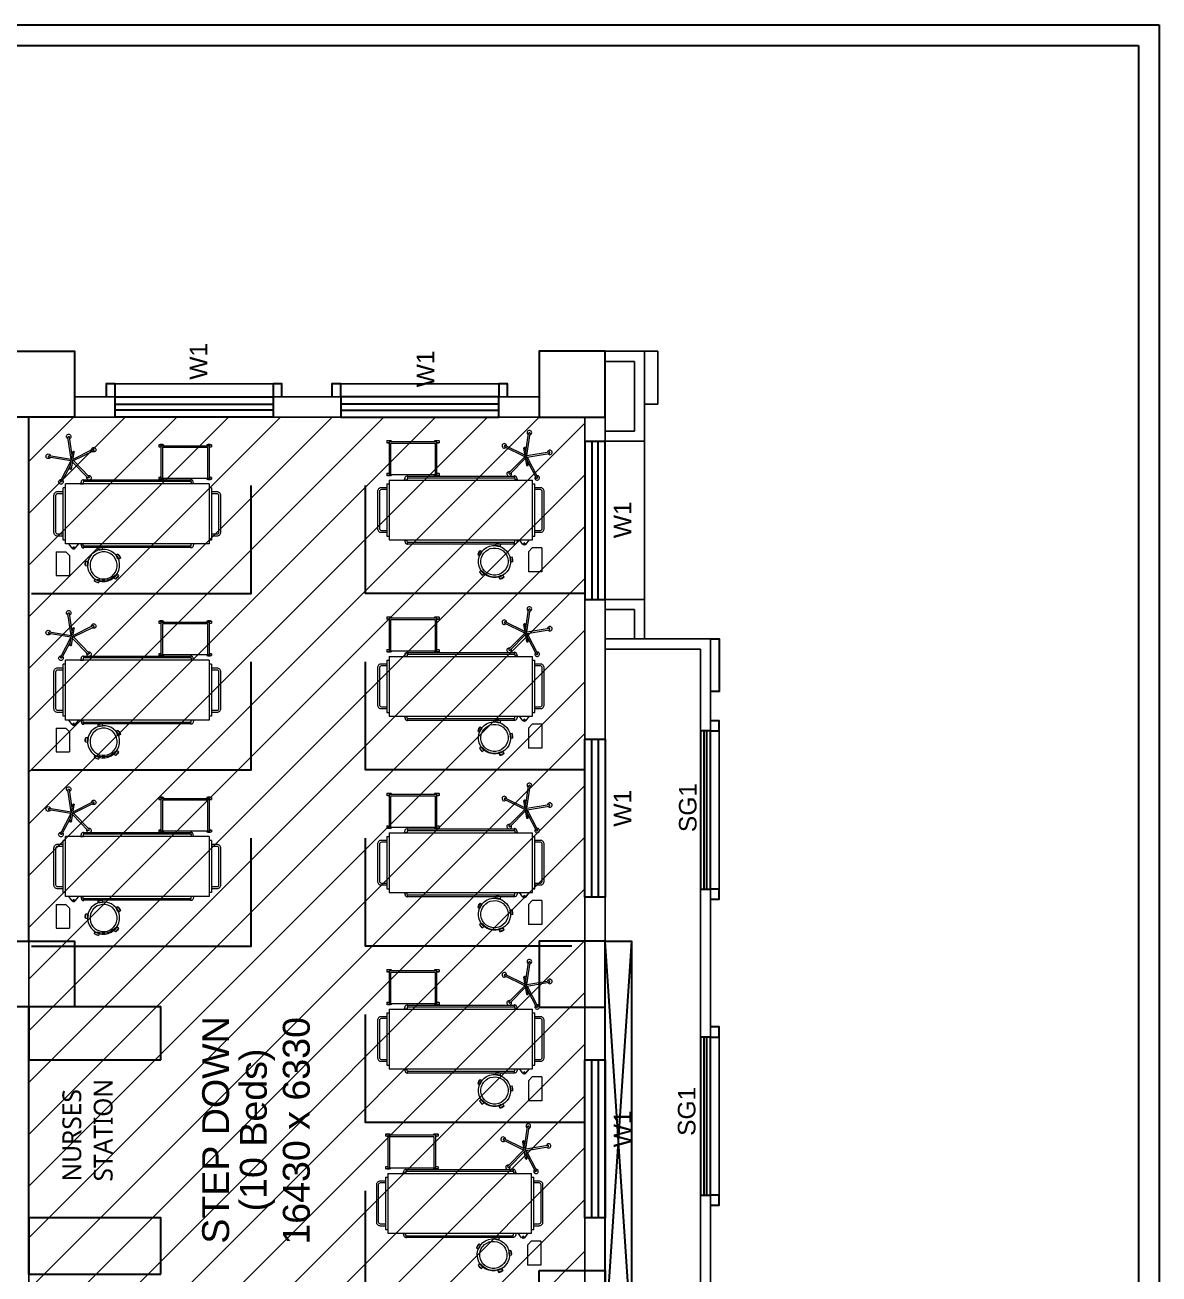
# Model space of a CAD drawing. Header units: millimetres. Extents: x 3552052 to 4144896, y -707811 to -630695.
# Drawn here: x 3585321 to 3598232, y -648580 to -634360 of the extents above; entities that cross this region are included whole.
import ezdxf
from ezdxf.enums import TextEntityAlignment as Align

# ---------------------------------------------------------------- set-up
doc = ezdxf.new("R2010")
doc.units = ezdxf.units.MM
doc.header["$LTSCALE"] = 6
doc.header["$MEASUREMENT"] = 0
doc.layers.get('0').update_dxf_attribs({"linetype": 'CONTINUOUS', "lineweight": 0})
for name, color, linetype, lineweight in [('Bed', 33, 'CONTINUOUS', 0), ('COL', 5, 'CONTINUOUS', 0), ('D.F', 251, 'CONTINUOUS', 0), ('WALL', 8, 'CONTINUOUS', 0)]:
    doc.layers.add(name, color=color, linetype=linetype, lineweight=lineweight)
doc.styles.add('ARIAL', font='arial.ttf')

# ---------------------------------------------------------------- blocks, each defined once
blk = doc.blocks.new('A$C6969112B')
at = {"layer": 'Bed', "color": 8}
for p, q in [((387, 1872), (116, 1872)), ((116, 1872), (116, 1719)), ((387, 1872), (387, 1762)), ((1421, 1704), (1464, 1956)), ((1438, 1701), (1481, 1953)), ((343, 1719), (116, 1719)), ((343, 1719), (387, 1762)), ((428, 1689), (478, 1729)), ((478, 1766), (1160, 1766)), ((478, 131), (478, 1766)), ((521, 1793), (1116, 1793)), ((521, 1766), (521, 1793)), ((1116, 1766), (1116, 1793)), ((1160, 131), (1160, 1766)), ((1374, 1709), (1186, 1807)), ((1421, 1704), (1194, 1823)), ((1324, 1707), (1324, 1710)), ((1332, 1716), (1525, 1683)), ((1340, 1697), (1343, 1714)), ((1438, 1701), (1691, 1738)), ((1483, 1690), (1694, 1721)), ((428, 1654), (478, 1615)), ((476, 1595), (476, 1561)), ((1162, 1595), (1162, 1561)), ((1409, 1685), (1229, 1510)), ((1425, 1676), (1242, 1497)), ((1329, 1699), (1522, 1666)), ((1425, 1676), (1538, 1447)), ((1443, 1679), (1554, 1454)), ((1512, 1667), (1515, 1685)), ((1530, 1671), (1531, 1675)), ((55, 1439), (34, 1391)), ((75, 1430), (54, 1382)), ((75, 1430), (55, 1439)), ((229, 1539), (227, 1517)), ((227, 1517), (279, 1511)), ((229, 1539), (281, 1533)), ((281, 1533), (279, 1511)), ((432, 1559), (432, 1557)), ((434, 343), (434, 1557)), ((451, 343), (451, 1557)), ((453, 1559), (453, 1557)), ((1185, 1559), (1185, 1557)), ((1186, 343), (1186, 1557)), ((1204, 343), (1204, 1557)), ((1205, 1559), (1205, 1557)), ((54, 1382), (34, 1391)), ((72, 1402), (64, 1406)), ((429, 1399), (408, 1396)), ((408, 1396), (414, 1344)), ((436, 1347), (414, 1344)), ((429, 1399), (436, 1347)), ((76, 1196), (91, 1212)), ((116, 1161), (76, 1196)), ((130, 1178), (91, 1212)), ((120, 1198), (114, 1191)), ((116, 1161), (130, 1178)), ((347, 1187), (301, 1160)), ((313, 1141), (301, 1160)), ((358, 1168), (313, 1141)), ((358, 1168), (347, 1187)), ((1234, 703), (1212, 703)), ((1212, 703), (1212, 650)), ((1223, 650), (1212, 650)), ((1223, 131), (1223, 676)), ((1223, 676), (1594, 676)), ((1223, 659), (1577, 659)), ((1234, 703), (1234, 676)), ((1577, 659), (1577, 148)), ((1605, 703), (1583, 703)), ((1583, 703), (1583, 676)), ((1594, 676), (1594, 131)), ((1605, 650), (1594, 650)), ((1605, 703), (1605, 650)), ((432, 340), (432, 343)), ((453, 340), (453, 343)), ((476, 304), (476, 339)), ((1162, 304), (1162, 339)), ((1185, 340), (1185, 343)), ((1205, 340), (1205, 343)), ((1223, 157), (1212, 157)), ((1212, 157), (1212, 105)), ((1577, 148), (1223, 148)), ((1605, 157), (1594, 157)), ((1605, 157), (1605, 105)), ((1160, 131), (478, 131)), ((521, 105), (521, 131)), ((1116, 105), (521, 105)), ((1116, 105), (1116, 131)), ((1234, 105), (1212, 105)), ((1594, 131), (1223, 131)), ((1234, 131), (1234, 105)), ((1583, 131), (1583, 105)), ((1605, 105), (1583, 105))]:
    blk.add_line(p, q, dxfattribs=at)
for points in [[(565, 1793), (565, 1854, -0.414214), (608, 1897), (1029, 1897, -0.414214), (1073, 1854), (1073, 1793)], [(587, 1793), (587, 1854, -0.414214), (608, 1875), (1029, 1875, -0.414214), (1051, 1854), (1051, 1793)], [(476, 1593), (451, 1585, 0.318781), (430, 1563), (430, 1559), (455, 1559), (455, 1563), (476, 1563)], [(1162, 1593), (1186, 1585, -0.318781), (1208, 1563), (1208, 1559), (1182, 1559), (1182, 1563), (1162, 1563)], [(476, 307), (451, 314, -0.318781), (430, 336), (430, 340), (455, 340), (455, 336), (476, 336)], [(1162, 307), (1186, 314, 0.318781), (1208, 336), (1208, 340), (1182, 340), (1182, 336), (1162, 336)], [(1073, 105), (1073, 44, -0.414214), (1029, 0), (608, 0, -0.414214), (565, 44), (565, 105)], [(1051, 105), (1051, 44, -0.414214), (1029, 22), (608, 22, -0.414214), (587, 44), (587, 105)]]:
    blk.add_lwpolyline(points, format="xyb", dxfattribs=at)
for points in [[(476, 1595), (478, 1595)], [(1162, 1595), (1160, 1595)], [(432, 1557), (453, 1557)], [(476, 1561), (478, 1561)], [(1162, 1561), (1160, 1561)], [(1205, 1557), (1185, 1557)], [(432, 343), (453, 343)], [(476, 339), (478, 339)], [(476, 304), (478, 304)], [(1162, 339), (1160, 339)], [(1162, 304), (1160, 304)], [(1205, 343), (1185, 343)]]:
    blk.add_lwpolyline(points, dxfattribs=at)
blk.add_circle((435, 1672), 9.27, dxfattribs=at)
for centre, radius, start, end in [((441, 1672), 21.4, 125.427, 234.573), ((1289, 676), 80.7, 161.0754, 198.9246), ((1158, 676), 80.7, 0, 18.9246), ((1660, 676), 80.7, 161.0754, 180), ((1529, 676), 80.7, 341.0754, 18.9246), ((1289, 131), 80.7, 161.0754, 198.9246), ((1529, 131), 80.7, 341.0754, 18.9246), ((1158, 131), 80.7, 341.0754, 0), ((1660, 131), 80.7, 180, 198.9246)]:
    blk.add_arc(centre, radius, start, end, dxfattribs=at)
at = {"layer": 'Bed', "color": 8, "extrusion": (0, 0, -1)}
for centre, major_axis, start_param, end_param in [((1474, 1962), (18.5, 18.5), 2.86537, 8.468881), ((1471, 1955), (4.94, 4.94), 4.096329, 5.660611), ((1427, 1691), (194, 194), -0.622575, -0.609545), ((1474, 1954), (4.94, 4.94), -0.609545, 0.954736), ((1184, 1818), (18.5, 18.5), 1.608733, 7.212244), ((1189, 1814), (4.94, 4.94), 2.839692, 4.403974), ((1427, 1691), (194, 194), 4.403974, 4.417003), ((1191, 1817), (4.94, 4.94), 4.417003, 5.981285), ((1331, 1705), (4.94, 4.94), 2.525533, 4.096329), ((1331, 1709), (4.94, 4.94), 4.096329, 5.667125), ((1699, 1730), (18.5, 18.5), 4.122007, 9.725518), ((1692, 1731), (4.94, 4.94), -0.930219, 0.634062), ((1693, 1728), (4.94, 4.94), 0.647092, 2.211374), ((1427, 1691), (-194, 194), 2.204859, 2.217888), ((1523, 1672), (4.94, 4.94), 0.954736, 2.525533), ((1524, 1676), (4.94, 4.94), -0.61606, 0.954736), ((114, 1384), (-57.1, 57.1), 5.588367, 6.248962), ((232, 1332), (-182, 20), -0.000636, 6.282549), ((-5, 1437), (-57.1, 57.1), 2.446775, 3.107369), ((232, 1332), (-154, 17), -0.00023, 6.282955), ((261, 1590), (-57.1, 57.1), 3.707499, 4.368094), ((247, 1460), (-57.1, 57.1), 0.565907, 1.226501), ((1230, 1499), (18.5, 18.5), 0.352096, 5.955607), ((1234, 1505), (4.94, 4.94), 3.160366, 4.724648), ((1427, 1691), (-194, 194), 4.718133, 4.731162), ((1237, 1502), (4.94, 4.94), 1.583055, 3.147337), ((1549, 1444), (18.5, 18.5), -0.904541, 4.69897), ((1544, 1450), (4.94, 4.94), 1.903729, 3.468011), ((1427, 1691), (194, 194), 1.8907, 1.903729), ((1547, 1451), (4.94, 4.94), 0.326418, 1.8907), ((232, 1332), (-123, 123), 4.624291, 5.911682), ((487, 1380), (-57.1, 57.1), 5.038602, 5.699197), ((357, 1363), (-57.1, 57.1), 1.897009, 2.557604), ((146, 1236), (-57.1, 57.1), 4.308534, 4.969129), ((61, 1137), (-57.1, 57.1), 1.166941, 1.827536), ((363, 1107), (-57.1, 57.1), 6.205277, 6.865872), ((296, 1220), (-57.1, 57.1), 3.063684, 3.724279)]:
    blk.add_ellipse(centre, major_axis=major_axis, ratio=1, start_param=start_param, end_param=end_param, dxfattribs=at)

msp = doc.modelspace()

# ---------------------------------------------------------------- hatches: boundary and pattern name
at = {"layer": 'D.F', "lineweight": -3}
h = msp.add_hatch(dxfattribs=at)
h.set_pattern_fill('ANSI31', scale=3333, style=0)
h.set_pattern_definition([(45, (549013.35, 78678.2), (-294.59836, 294.59836), [])])
h.paths.add_polyline_path([(3585365.5, -638825.4), (3591695.5, -638825.4), (3591695.5, -655255.4), (3585365.5, -655255.4)])

# ---------------------------------------------------------------- linework, layer by layer
at = {"color": 7, "lineweight": 30}
for points in [[(3598232.4, -634360.2), (3598232.4, -666371.6), (3553151.2, -666371.6), (3553151.2, -634360.2)], [(3598000.6, -634592), (3598000.6, -666139.8), (3553383, -666139.8), (3553383, -634592)]]:
    msp.add_lwpolyline(points, close=True, dxfattribs=at)
at = {"layer": 'COL', "color": 7, "lineweight": 30}
for points in [[(3585885.5, -638825.4), (3585135.5, -638825.4), (3585135.5, -638075.4), (3585885.5, -638075.4)], [(3585135.5, -645540.4), (3585135.5, -644790.4), (3585885.5, -644790.4), (3585885.5, -645540.4)]]:
    msp.add_lwpolyline(points, close=True, dxfattribs=at)
at = {"layer": 'D.F', "color": 251, "lineweight": -3}
for p, q in [((3591925.5, -638075.4), (3592525.5, -638075.4)), ((3591925.5, -638190.4), (3592260.5, -638190.4)), ((3592260.5, -638985.1, -188437.6), (3592260.5, -638190.4, -101230.8)), ((3592375.5, -639100.1, -188437.6), (3592375.5, -638075.4, -101230.8)), ((3592525.5, -638675.4, -152397.2), (3592525.5, -638075.4, -101230.8)), ((3588145.5, -638445.4), (3586345.5, -638445.4)), ((3590715.5, -638445.4, -101230.8), (3588915.5, -638445.4, -101230.8)), ((3591175.5, -638595.4), (3585885.5, -638595.4)), ((3592375.5, -638675.4), (3592525.5, -638675.4)), ((3591175.5, -638825.4), (3585885.5, -638825.4)), ((3591695.5, -644790.6), (3591695.5, -638825.4)), ((3591925.5, -644790.6), (3591925.5, -638825.4)), ((3591925.5, -638985.1, -87206.9), (3592260.5, -638985.1, -169035.1)), ((3591925.5, -639100.1, -87206.9), (3592375.5, -639100.1, -188437.6)), ((3591925.5, -640900.4, 4.1), (3592375.5, -640900.4, -101226.7)), ((3592375.5, -641350.4, -101228.5), (3592375.5, -640900.4, -101226.7)), ((3591925.5, -641015.4, 4.1), (3592260.5, -641015.4, -81824.1)), ((3592260.5, -641350.4, -101228.4), (3592260.5, -641015.4, -101226.7)), ((3591925.5, -641350.4, -101230.8), (3593125.5, -641350.4, -101230.8)), ((3591925.5, -641465.4, -101230.8), (3593010.5, -641465.4, -101230.8)), ((3593010.5, -641465.4), (3593010.5, -652100.4)), ((3593125.5, -641350.4), (3593125.5, -652215.4)), ((3593125.5, -642397.6, -101230.8), (3593010.5, -642397.6)), ((3593225.5, -642397.6), (3593225.5, -644197.6)), ((3591695.5, -648540.4), (3591695.5, -645540.4)), ((3591925.5, -648540.4), (3591925.5, -645540.4)), ((3593125.5, -645882.9, -101230.8), (3593010.5, -645882.9)), ((3593225.5, -645882.9), (3593225.5, -647682.9))]:
    msp.add_line(p, q, dxfattribs=at)
at = {"layer": 'D.F', "color": 251, "lineweight": -3, "ltscale": 200}
msp.add_line((3592375.5, -641350.4, -101230.8), (3592375.5, -639100.1, -101230.8), dxfattribs=at)
at = {"layer": 'D.F', "color": 7, "lineweight": 30}
for points in [[(3591175.5, -638825.4), (3591925.5, -638825.4), (3591925.5, -638075.4), (3591175.5, -638075.4)], [(3588145.5, -638595.4), (3588145.5, -638825.4), (3586345.5, -638825.4), (3586345.5, -638595.4)], [(3588915.5, -638595.4), (3588915.5, -638825.4), (3590715.5, -638825.4), (3590715.5, -638595.4)], [(3588145.5, -638675.4), (3588145.5, -638745.4), (3586345.5, -638745.4), (3586345.5, -638675.4)], [(3588915.5, -638675.4), (3588915.5, -638745.4), (3590715.5, -638745.4), (3590715.5, -638675.4)], [(3593010.5, -642397.6), (3593010.5, -644197.6), (3593125.5, -644197.6), (3593125.5, -642397.6)], [(3593085.5, -642397.6), (3593050.5, -642397.6), (3593050.5, -644197.6), (3593085.5, -644197.6)], [(3591925.5, -644290.6), (3591695.5, -644290.6), (3591695.5, -642490.6), (3591925.5, -642490.6)], [(3591845.5, -644290.6), (3591775.5, -644290.6), (3591775.5, -642490.6), (3591845.5, -642490.6)], [(3591175.5, -645540.6), (3591925.5, -645540.6), (3591925.5, -644790.6), (3591175.5, -644790.6)], [(3593010.5, -645882.9), (3593010.5, -647682.9), (3593125.5, -647682.9), (3593125.5, -645882.9)], [(3593085.5, -645882.9), (3593050.5, -645882.9), (3593050.5, -647682.9), (3593085.5, -647682.9)], [(3591925.5, -647940.4), (3591695.5, -647940.4), (3591695.5, -646140.4), (3591925.5, -646140.4)], [(3591845.5, -647940.4), (3591775.5, -647940.4), (3591775.5, -646140.4), (3591845.5, -646140.4)], [(3591175.5, -648540.6), (3591925.5, -648540.6), (3591925.5, -649290.6), (3591175.5, -649290.6)]]:
    msp.add_lwpolyline(points, close=True, dxfattribs=at)
for points in [[(3586345.5, -638595.4), (3586345.5, -638445.4), (3586245.5, -638445.4), (3586245.5, -638595.4)], [(3588245.5, -638595.4), (3588245.5, -638445.4), (3588145.5, -638445.4), (3588145.5, -638595.4)], [(3593125.5, -642397.6), (3593225.5, -642397.6), (3593225.5, -642282.6), (3593125.5, -642282.6)], [(3593125.5, -644312.6), (3593225.5, -644312.6), (3593225.5, -644197.6), (3593125.5, -644197.6)], [(3593125.5, -645882.9), (3593225.5, -645882.9), (3593225.5, -645767.9), (3593125.5, -645767.9)], [(3593125.5, -647797.9), (3593225.5, -647797.9), (3593225.5, -647682.9), (3593125.5, -647682.9)]]:
    msp.add_lwpolyline(points, dxfattribs=at)
for points, elevation in [([(3588915.5, -638595.4), (3588915.5, -638445.4), (3588815.5, -638445.4), (3588815.5, -638595.4)], -101230.8), ([(3590815.5, -638595.4), (3590815.5, -638445.4), (3590715.5, -638445.4), (3590715.5, -638595.4)], -101230.8), ([(3593125.5, -641350.4), (3593225.5, -641350.4), (3593225.5, -641950), (3593125.5, -641950)], -202461.5), ([(3593125.5, -642397.6), (3593225.5, -642397.6), (3593225.5, -642282.6), (3593125.5, -642282.6)], -101230.8), ([(3592225.5, -644790.6), (3591925.5, -649290.6)], 27934.8), ([(3592225.5, -649290.6), (3591925.5, -644790.6)], 27934.8), ([(3593125.5, -645882.9), (3593225.5, -645882.9), (3593225.5, -645767.9), (3593125.5, -645767.9)], -101230.8)]:
    msp.add_lwpolyline(points, dxfattribs=dict(at, elevation=elevation))
for points, elevation in [([(3591925.5, -639100.4), (3591695.5, -639100.4), (3591695.5, -640900.4), (3591925.5, -640900.4)], 4.1), ([(3591845.5, -639100.4), (3591775.5, -639100.4), (3591775.5, -640900.4), (3591845.5, -640900.4)], 4.1), ([(3591925.5, -649290.6), (3591925.5, -644790.6), (3592225.5, -644790.6), (3592225.5, -649290.6)], 27934.8)]:
    msp.add_lwpolyline(points, close=True, dxfattribs=dict(at, elevation=elevation))
at = {"layer": 'D.F', "color": 7, "lineweight": 30, "ltscale": 10, "flags": 128}
for points in [[(3585395.5, -640832.9), (3587895, -640832.9), (3587895, -639604.2)], [(3591695.5, -640832.9), (3589196, -640832.9), (3589196, -639604.2)], [(3585395.5, -642840.4), (3587895, -642840.4), (3587895, -641611.7)], [(3591695.5, -642840.4), (3589196, -642840.4), (3589196, -641611.7)], [(3585395.5, -644847.9), (3587895, -644847.9), (3587895, -643619.2)], [(3591545.5, -644847.9), (3589196, -644847.9), (3589196, -643619.2)], [(3591695.5, -646855.4), (3589196, -646855.4), (3589196, -645626.7)], [(3591545.5, -648862.9), (3589196, -648862.9), (3589196, -647634.2)]]:
    msp.add_lwpolyline(points, dxfattribs=at)
at = {"layer": 'D.F', "color": 7, "lineweight": 30, "ltscale": 15}
for points in [[(3586865.5, -646140.4), (3586865.5, -645540.4), (3585365.5, -645540.4), (3585365.5, -646140.4)], [(3586865.5, -648580.6), (3586865.5, -647940.6), (3585365.5, -647940.6), (3585365.5, -648580.6)]]:
    msp.add_lwpolyline(points, close=True, dxfattribs=at)
at = {"layer": 'WALL', "color": 7, "lineweight": 30}
for p, q in [((3585365.5, -644790.4), (3585365.5, -638825.4)), ((3585365.5, -648580.6), (3585365.5, -645540.4))]:
    msp.add_line(p, q, dxfattribs=at)
at = {"layer": 'WALL', "color": 251, "lineweight": -3}
msp.add_lwpolyline([(3585365.5, -638825.4), (3591695.5, -638825.4), (3591695.5, -655255.4), (3585365.5, -655255.4)], close=True, dxfattribs=at)

# ---------------------------------------------------------------- block references
at = {"layer": 'D.F', "color": 7, "lineweight": 30, "rotation": 90}
for p in [(3587547.6, -640744.7), (3587547.6, -642752.2), (3587547.6, -644759.7)]:
    msp.add_blockref('A$C6969112B', p, dxfattribs=at)
at = {"layer": 'D.F', "color": 7, "lineweight": 30, "xscale": -1, "rotation": 270}
for p in [(3589334.3, -640701.1), (3589334.3, -642708.6), (3589334.3, -644716.1), (3589334.3, -646723.6), (3589321.2, -648595)]:
    msp.add_blockref('A$C6969112B', p, dxfattribs=at)

# ---------------------------------------------------------------- texts
at = {"layer": 'D.F', "color": 251, "lineweight": -3, "style": 'ARIAL', "width": 1}
for s, p in [('W1', (3587396.7, -638398.9)), ('W1', (3589979.8, -638485.5)), ('W1', (3592225, -640202.9, 4.1)), ('SG1', (3592966.7, -643549.3)), ('W1', (3592225, -643487.3)), ('SG1', (3592954.3, -647007.7)), ('W1', (3592225, -647137.2))]:
    msp.add_text(s, height=200, rotation=90, dxfattribs=at).set_placement(p)
at = {"layer": 'D.F', "color": 251, "lineweight": -3, "style": 'ARIAL'}
for s, p in [('STEP DOWN', (3587644.3, -646940.6)), ('16430 x 6330', (3588562.7, -646950.4)), ('(10 Beds)', (3588073.2, -646940.6))]:
    msp.add_text(s, height=306.13, rotation=90, dxfattribs=at).set_placement(p, align=Align.CENTER)
at = {"layer": 'D.F', "color": 251, "lineweight": -3, "insert": (3586321, -647526.9), "char_height": 214.291, "width": 161.6, "attachment_point": 7, "rotation": 90, "style": 'ARIAL'}
msp.add_mtext('{\\fSegoe Script|b0|i0|c0|p34;NURSES STATION}', dxfattribs=at)

doc.saveas('drawing.dxf')
